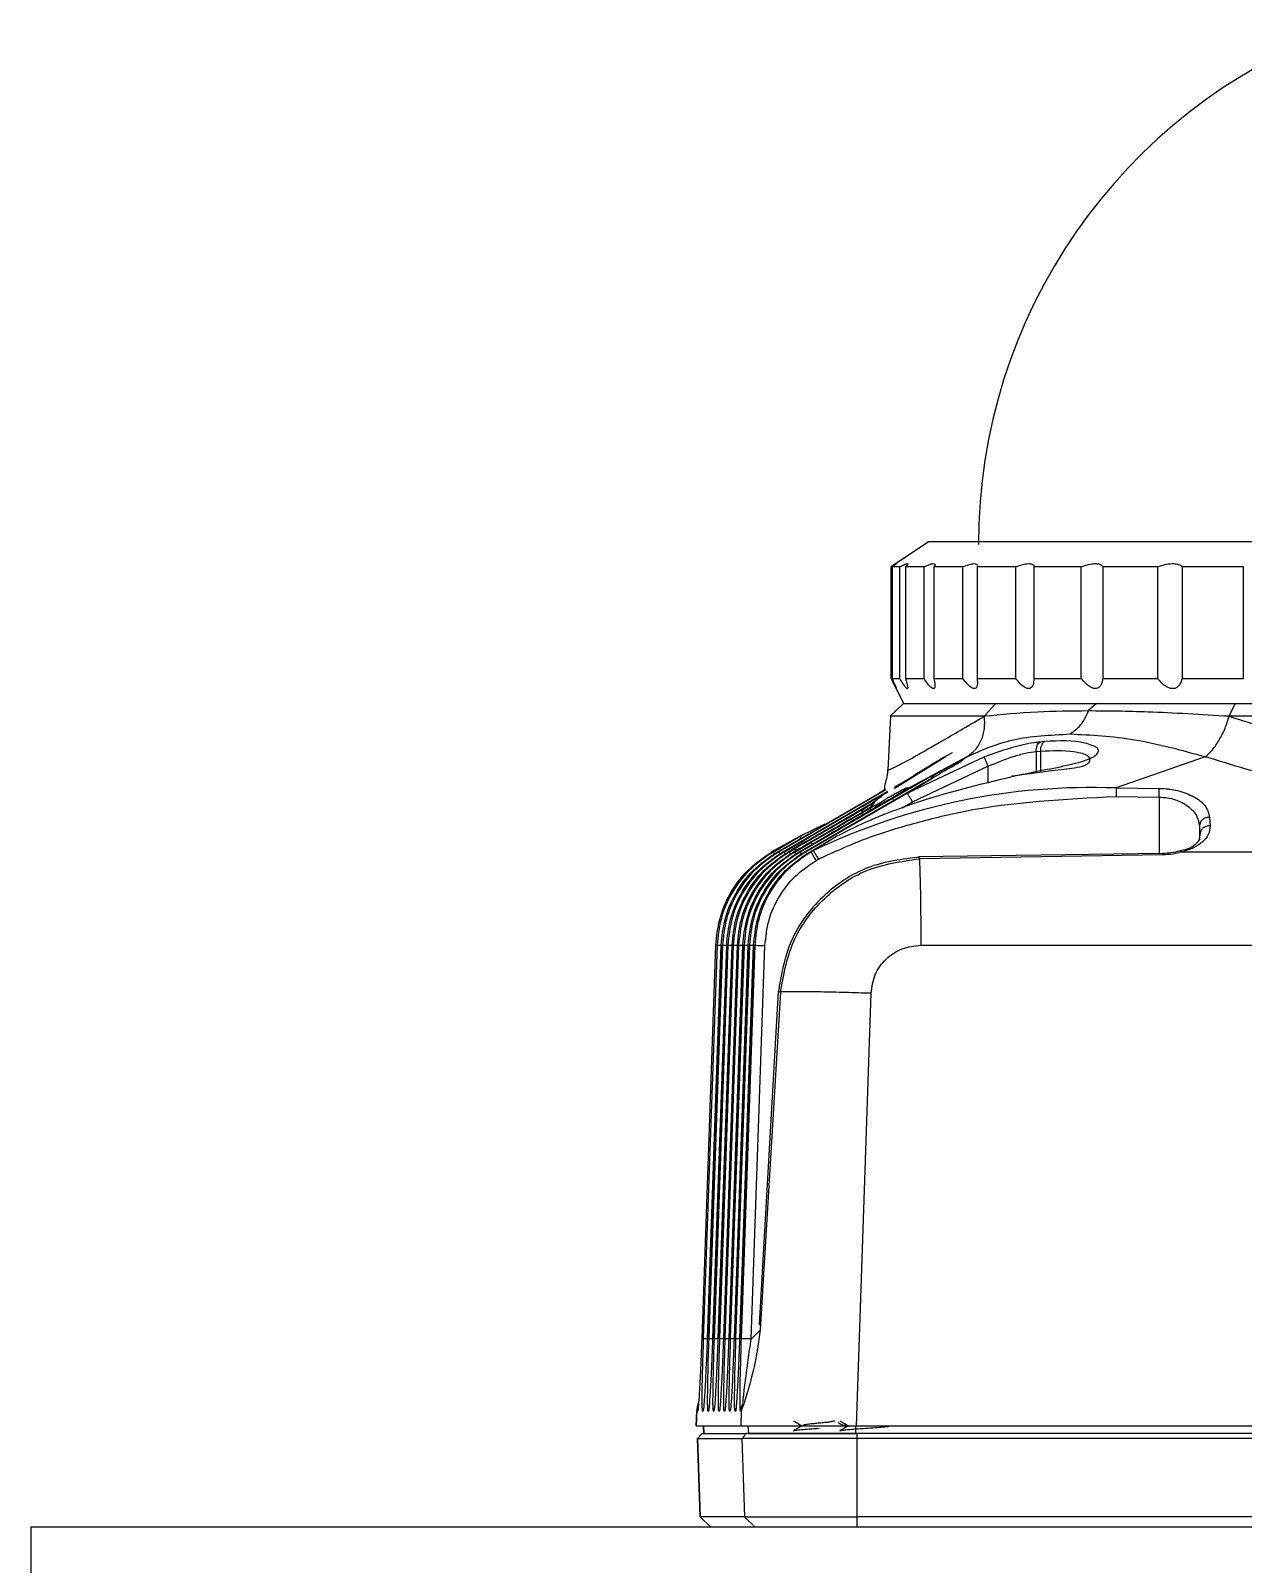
# Model space of a CAD drawing. Header units: millimetres. Extents: x 0 to 297, y 0 to 210.
# Drawn here: x 136.82 to 144.93, y 176.82 to 187.07 of the extents above; entities that cross this region are included whole.
import ezdxf

# ---------------------------------------------------------------- set-up
doc = ezdxf.new("R2010")
doc.units = ezdxf.units.MM

msp = doc.modelspace()

# ---------------------------------------------------------------- linework, layer by layer
at = {"color": 7, "linetype": 'Continuous', "lineweight": 25}
for p, q in [((142.822, 183.651), (142.572, 183.485)), ((142.824, 183.651), (142.822, 183.651)), ((150.822, 183.651), (142.824, 183.651)), ((142.572, 183.485), (142.572, 182.738)), ((142.572, 183.485), (142.572, 183.485)), ((142.572, 182.738), (142.572, 183.485)), ((142.63, 183.485), (142.578, 183.485)), ((142.578, 183.485), (142.578, 182.738)), ((142.63, 182.738), (142.63, 183.485)), ((142.792, 183.485), (142.667, 183.485)), ((142.667, 183.485), (142.667, 182.738)), ((142.792, 182.738), (142.792, 183.485)), ((143.052, 183.485), (142.858, 183.485)), ((142.858, 183.485), (142.858, 182.738)), ((143.052, 182.738), (143.052, 183.485)), ((143.406, 183.485), (143.147, 183.485)), ((143.147, 183.485), (143.147, 182.738)), ((143.406, 182.738), (143.406, 183.485)), ((143.843, 183.485), (143.526, 183.485)), ((143.526, 183.485), (143.526, 182.738)), ((143.843, 182.738), (143.843, 183.485)), ((144.354, 183.485), (143.987, 183.485)), ((143.987, 183.485), (143.987, 182.738)), ((144.354, 182.738), (144.354, 183.485)), ((144.926, 183.485), (144.517, 183.485)), ((144.517, 183.485), (144.517, 182.738)), ((144.926, 182.738), (144.926, 183.485)), ((142.572, 182.738), (142.655, 182.571)), ((142.572, 182.738), (142.572, 182.738)), ((142.578, 182.738), (142.63, 182.738)), ((142.667, 182.738), (142.792, 182.738)), ((142.858, 182.738), (143.052, 182.738)), ((143.147, 182.738), (143.406, 182.738)), ((143.526, 182.738), (143.843, 182.738)), ((143.987, 182.738), (144.354, 182.738)), ((144.517, 182.738), (144.926, 182.738)), ((142.655, 182.571), (142.568, 182.488)), ((142.657, 182.571), (150.989, 182.571)), ((143.197, 182.488), (143.272, 182.571)), ((143.944, 182.571), (143.891, 182.524)), ((144.871, 182.571), (144.83, 182.488)), ((142.568, 182.488), (142.549, 182.125)), ((142.574, 182.488), (142.57, 182.488)), ((143.196, 182.487), (143.197, 182.488)), ((144.83, 182.488), (144.832, 182.488)), ((143.542, 182.251), (143.572, 182.254)), ((143.542, 182.251), (143.542, 182.106)), ((143.597, 182.317), (143.567, 182.314)), ((143.572, 182.11), (143.572, 182.254)), ((142.593, 182.004), (142.934, 182.216)), ((143.079, 182.216), (142.672, 181.996)), ((143.195, 182.214), (142.681, 181.973)), ((142.715, 181.915), (143.219, 182.152)), ((142.839, 182.16), (142.731, 182.094)), ((142.733, 182.095), (142.84, 182.161)), ((142.839, 182.16), (142.84, 182.161)), ((142.882, 182.187), (142.84, 182.161)), ((142.862, 182.095), (142.983, 182.161)), ((142.934, 182.216), (142.882, 182.187)), ((142.981, 182.242), (142.894, 182.195)), ((143.032, 182.187), (142.983, 182.161)), ((143.032, 182.187), (143.079, 182.216)), ((143.219, 182.152), (143.219, 182.039)), ((144.671, 182.216), (144.075, 182.007)), ((142.681, 181.973), (142.857, 182.08)), ((142.732, 182.094), (142.733, 182.095)), ((142.857, 182.08), (142.736, 182.01)), ((142.856, 182.076), (142.738, 182.006)), ((141.811, 181.579), (142.491, 181.973)), ((142.537, 181.994), (141.819, 181.579)), ((141.991, 181.579), (142.736, 182.01)), ((142.681, 181.973), (142, 181.579)), ((142.463, 181.936), (142.549, 181.985)), ((142.533, 181.996), (142.491, 181.973)), ((142.631, 181.964), (142.581, 181.936)), ((144.075, 182.007), (144.364, 182.004)), ((144.075, 181.95), (144.363, 181.946)), ((144.363, 181.946), (144.363, 181.57)), ((141.847, 181.579), (142.463, 181.936)), ((142.581, 181.936), (141.964, 181.579)), ((142.388, 181.865), (142.331, 181.833)), ((142.388, 181.865), (142.429, 181.897)), ((142.479, 181.897), (142.411, 181.865)), ((142.479, 181.897), (142.426, 181.867)), ((142.453, 181.912), (142.442, 181.903)), ((142.645, 181.875), (142.715, 181.915)), ((142.129, 181.764), (141.964, 181.684)), ((144.633, 181.754), (144.636, 181.697)), ((144.633, 181.754), (144.633, 181.675)), ((144.7, 181.812), (144.704, 181.755)), ((141.783, 181.579), (141.964, 181.684)), ((141.964, 181.684), (141.791, 181.589)), ((141.988, 181.697), (141.805, 181.597)), ((141.855, 181.579), (142.023, 181.676)), ((141.994, 181.644), (141.883, 181.579)), ((141.928, 181.579), (142.039, 181.644)), ((141.955, 181.579), (142.123, 181.676)), ((142.027, 181.579), (142.207, 181.684)), ((142.052, 181.589), (142.207, 181.684)), ((144.635, 181.691), (144.631, 181.666)), ((144.636, 181.697), (144.635, 181.691)), ((144.636, 181.678), (144.636, 181.697)), ((141.791, 181.589), (141.773, 181.578)), ((141.791, 181.589), (141.774, 181.579)), ((141.783, 181.579), (141.774, 181.579)), ((141.811, 181.579), (141.819, 181.579)), ((141.855, 181.579), (141.847, 181.579)), ((141.891, 181.579), (141.883, 181.579)), ((141.891, 181.579), (141.927, 181.6)), ((141.955, 181.6), (141.919, 181.579)), ((141.928, 181.579), (141.919, 181.579)), ((141.964, 181.579), (141.955, 181.579)), ((141.991, 181.579), (142, 181.579)), ((142.027, 181.579), (142.036, 181.579)), ((142.052, 181.589), (142.036, 181.579)), ((144.386, 181.57), (142.758, 181.547)), ((142.758, 181.546), (142.758, 181.546)), ((144.388, 181.559), (142.761, 181.534)), ((149.44, 181.579), (144.518, 181.579)), ((142.07, 181.522), (142.086, 181.531)), ((141.309, 178.327), (141.4, 180.956)), ((141.409, 180.956), (141.317, 178.327)), ((141.436, 180.957), (141.345, 178.327)), ((141.345, 178.327), (141.436, 180.956)), ((141.445, 180.956), (141.353, 178.327)), ((141.473, 180.957), (141.381, 178.327)), ((141.381, 178.327), (141.473, 180.956)), ((141.481, 180.956), (141.389, 178.327)), ((141.4, 180.956), (141.409, 180.956)), ((141.509, 180.957), (141.417, 178.327)), ((141.417, 178.327), (141.509, 180.956)), ((141.517, 180.956), (141.425, 178.327)), ((141.436, 180.956), (141.445, 180.956)), ((141.545, 180.957), (141.453, 178.327)), ((141.453, 178.327), (141.545, 180.956)), ((141.553, 180.956), (141.461, 178.327)), ((141.473, 180.956), (141.481, 180.956)), ((141.581, 180.957), (141.489, 178.327)), ((141.489, 178.327), (141.581, 180.956)), ((141.589, 180.956), (141.497, 178.327)), ((141.509, 180.956), (141.517, 180.956)), ((141.617, 180.957), (141.525, 178.327)), ((141.525, 178.327), (141.617, 180.956)), ((141.625, 180.956), (141.533, 178.327)), ((141.545, 180.956), (141.553, 180.956)), ((141.653, 180.957), (141.561, 178.327)), ((141.561, 178.327), (141.653, 180.956)), ((141.661, 180.956), (141.569, 178.327)), ((141.581, 180.956), (141.589, 180.956)), ((141.617, 180.956), (141.625, 180.956)), ((141.637, 178.324), (141.729, 180.954)), ((141.653, 180.956), (141.661, 180.956)), ((142.77, 180.956), (151.211, 180.956)), ((141.818, 180.646), (141.691, 178.42)), ((141.832, 180.645), (141.7, 178.42)), ((142.34, 177.743), (142.438, 180.635)), ((141.637, 178.324), (141.694, 178.382)), ((141.274, 177.849), (141.27, 177.743)), ((141.27, 177.743), (141.274, 177.845)), ((141.274, 177.845), (141.274, 177.845)), ((141.274, 177.845), (141.281, 177.845)), ((141.31, 177.845), (141.317, 177.845)), ((141.346, 177.845), (141.354, 177.845)), ((141.383, 177.845), (141.39, 177.845)), ((141.419, 177.845), (141.426, 177.845)), ((141.455, 177.845), (141.462, 177.845)), ((141.491, 177.845), (141.498, 177.845)), ((141.527, 177.845), (141.534, 177.845)), ((141.563, 177.845), (141.57, 177.845)), ((141.57, 177.845), (141.567, 177.743)), ((141.57, 177.845), (141.57, 177.845)), ((141.27, 177.743), (141.567, 177.743)), ((141.318, 177.743), (141.321, 177.693)), ((141.321, 177.693), (141.318, 177.743)), ((141.615, 177.743), (141.618, 177.693)), ((141.954, 177.757), (141.976, 177.744)), ((142.263, 177.758), (142.263, 177.743)), ((142.264, 177.757), (142.286, 177.744)), ((142.337, 177.693), (142.337, 177.743)), ((142.34, 177.743), (151.648, 177.743)), ((141.31, 177.693), (141.277, 177.66)), ((141.277, 177.66), (141.296, 177.135)), ((141.278, 177.66), (141.277, 177.66)), ((141.31, 177.693), (141.278, 177.66)), ((141.278, 177.66), (141.574, 177.66)), ((141.296, 177.135), (141.278, 177.66)), ((141.31, 177.693), (141.606, 177.693)), ((141.574, 177.66), (141.606, 177.693)), ((142.346, 177.66), (141.574, 177.66)), ((141.574, 177.66), (141.592, 177.135)), ((141.618, 177.693), (141.606, 177.693)), ((142.345, 177.693), (141.606, 177.693)), ((141.923, 177.709), (141.919, 177.711)), ((142.233, 177.709), (142.229, 177.711)), ((142.345, 177.693), (142.337, 177.693)), ((142.346, 177.66), (142.345, 177.693)), ((151.641, 177.693), (142.345, 177.693)), ((142.346, 177.135), (142.346, 177.66)), ((151.642, 177.66), (142.346, 177.66)), ((141.296, 177.135), (141.365, 177.068)), ((141.592, 177.135), (141.296, 177.135)), ((141.365, 177.068), (141.296, 177.135)), ((141.296, 177.135), (141.296, 177.135)), ((141.592, 177.135), (142.346, 177.135)), ((141.592, 177.135), (141.661, 177.068)), ((142.344, 177.068), (142.346, 177.135)), ((151.641, 177.135), (142.346, 177.135)), ((136.822, 177.068), (136.822, 176.568)), ((136.822, 177.068), (156.822, 177.068))]:
    msp.add_line(p, q, dxfattribs=at)
for centre, radius, start, end in [((146.822, 183.634), 3.667, 110.5142, 180), ((143.911, 177.701), 4.309, 87.8238, 115.5551)]:
    msp.add_arc(centre, radius, start, end, dxfattribs=at)
for points, knots in [([(142.572, 183.485), (142.581, 183.49), (142.598, 183.502), (142.606, 183.506), (142.608, 183.507), (142.604, 183.503), (142.59, 183.493), (142.58, 183.486), (142.578, 183.485)], [0, 0, 0, 0, 0.23701, 0.456027, 0.500021, 0.726224, 0.951801, 1, 1, 1, 1]), ([(142.63, 183.485), (142.641, 183.49), (142.663, 183.502), (142.681, 183.508), (142.685, 183.505), (142.678, 183.495), (142.67, 183.487), (142.667, 183.485)], [0, 0, 0, 0, 0.2370513, 0.4750686, 0.6949962, 0.910662, 1, 1, 1, 1]), ([(142.792, 183.485), (142.804, 183.49), (142.83, 183.502), (142.855, 183.508), (142.867, 183.505), (142.865, 183.495), (142.86, 183.487), (142.858, 183.485)], [0, 0, 0, 0, 0.2370513, 0.4750686, 0.6949962, 0.910662, 1, 1, 1, 1]), ([(143.052, 183.485), (143.066, 183.49), (143.094, 183.502), (143.127, 183.508), (143.145, 183.505), (143.15, 183.495), (143.148, 183.487), (143.147, 183.485)], [0, 0, 0, 0, 0.237051, 0.475069, 0.694996, 0.910662, 1, 1, 1, 1]), ([(143.406, 183.485), (143.421, 183.49), (143.451, 183.502), (143.489, 183.508), (143.515, 183.505), (143.525, 183.495), (143.526, 183.487), (143.526, 183.485)], [0, 0, 0, 0, 0.237051, 0.475069, 0.694996, 0.910662, 1, 1, 1, 1]), ([(143.843, 183.485), (143.859, 183.49), (143.891, 183.502), (143.934, 183.508), (143.965, 183.505), (143.981, 183.495), (143.985, 183.487), (143.987, 183.485)], [0, 0, 0, 0, 0.237051, 0.475069, 0.694996, 0.910662, 1, 1, 1, 1]), ([(144.354, 183.485), (144.37, 183.49), (144.402, 183.502), (144.449, 183.508), (144.487, 183.505), (144.507, 183.495), (144.515, 183.487), (144.517, 183.485)], [0, 0, 0, 0, 0.237051, 0.475069, 0.694996, 0.910662, 1, 1, 1, 1]), ([(142.608, 182.671), (142.607, 182.672), (142.605, 182.674), (142.594, 182.695), (142.581, 182.72), (142.572, 182.738)], [0, 0, 0, 0, 0.212023, 0.464307, 1, 1, 1, 1]), ([(142.578, 182.738), (142.584, 182.726), (142.594, 182.705), (142.603, 182.684), (142.607, 182.673), (142.607, 182.672), (142.608, 182.671)], [0, 0, 0, 0, 0.3628415, 0.6513625, 0.8360174, 1, 1, 1, 1]), ([(142.667, 182.738), (142.672, 182.723), (142.68, 182.7), (142.684, 182.679), (142.683, 182.67), (142.677, 182.671), (142.667, 182.682), (142.651, 182.704), (142.637, 182.726), (142.63, 182.738)], [0, 0, 0, 0, 0.2220781, 0.3538675, 0.4589202, 0.564514, 0.6602665, 0.8183359, 1, 1, 1, 1]), ([(142.858, 182.738), (142.861, 182.723), (142.866, 182.7), (142.865, 182.679), (142.859, 182.67), (142.85, 182.671), (142.835, 182.682), (142.815, 182.704), (142.8, 182.726), (142.792, 182.738)], [0, 0, 0, 0, 0.222078, 0.353868, 0.45892, 0.564514, 0.660267, 0.818336, 1, 1, 1, 1]), ([(143.147, 182.738), (143.148, 182.723), (143.15, 182.7), (143.143, 182.679), (143.133, 182.67), (143.12, 182.671), (143.102, 182.682), (143.078, 182.704), (143.061, 182.726), (143.052, 182.738)], [0, 0, 0, 0, 0.2220781, 0.3538675, 0.4589202, 0.564514, 0.6602665, 0.8183359, 1, 1, 1, 1]), ([(143.526, 182.738), (143.525, 182.723), (143.524, 182.7), (143.512, 182.679), (143.498, 182.67), (143.481, 182.671), (143.46, 182.682), (143.433, 182.704), (143.415, 182.726), (143.406, 182.738)], [0, 0, 0, 0, 0.222078, 0.353868, 0.45892, 0.564514, 0.660267, 0.818336, 1, 1, 1, 1]), ([(143.987, 182.738), (143.984, 182.723), (143.979, 182.7), (143.963, 182.679), (143.945, 182.67), (143.925, 182.671), (143.901, 182.682), (143.872, 182.704), (143.853, 182.726), (143.843, 182.738)], [0, 0, 0, 0, 0.222078, 0.353868, 0.45892, 0.564514, 0.660267, 0.818336, 1, 1, 1, 1]), ([(144.517, 182.738), (144.512, 182.723), (144.504, 182.7), (144.484, 182.679), (144.463, 182.67), (144.44, 182.671), (144.413, 182.682), (144.383, 182.704), (144.364, 182.726), (144.354, 182.738)], [0, 0, 0, 0, 0.222078, 0.353868, 0.45892, 0.564514, 0.660267, 0.818336, 1, 1, 1, 1]), ([(143.272, 182.571), (143.33, 182.571), (143.439, 182.571), (143.607, 182.571), (143.772, 182.571), (143.889, 182.571), (143.944, 182.571)], [0, 0, 0, 0, 0.295157, 0.558572, 0.79263, 1, 1, 1, 1]), ([(143.944, 182.571), (144.002, 182.571), (144.125, 182.571), (144.34, 182.571), (144.592, 182.571), (144.775, 182.571), (144.871, 182.571)], [0, 0, 0, 0, 0.208603, 0.443693, 0.707055, 1, 1, 1, 1]), ([(142.555, 182.133), (142.553, 182.131), (142.542, 182.12), (142.594, 182.144), (142.715, 182.208), (142.913, 182.321), (143.1, 182.431), (143.196, 182.487)], [0, 0, 0, 0, 0.0526497, 0.2824895, 0.5153681, 0.7509941, 1, 1, 1, 1]), ([(143.079, 182.216), (143.098, 182.23), (143.137, 182.258), (143.177, 182.324), (143.2, 182.402), (143.197, 182.459), (143.196, 182.487)], [0, 0, 0, 0, 0.245463, 0.5, 0.754537, 1, 1, 1, 1]), ([(143.197, 182.488), (143.309, 182.499), (143.51, 182.52), (143.774, 182.523), (143.891, 182.524)], [0, 0, 0, 0, 0.555553, 1, 1, 1, 1]), ([(143.768, 182.368), (143.792, 182.385), (143.83, 182.412), (143.869, 182.471), (143.884, 182.507), (143.891, 182.524)], [0, 0, 0, 0, 0.491044, 0.745648, 1, 1, 1, 1]), ([(143.891, 182.524), (144.02, 182.523), (144.31, 182.52), (144.645, 182.499), (144.83, 182.488)], [0, 0, 0, 0, 0.4467169, 1, 1, 1, 1]), ([(144.671, 182.216), (144.687, 182.23), (144.72, 182.259), (144.765, 182.326), (144.805, 182.403), (144.823, 182.46), (144.832, 182.488)], [0, 0, 0, 0, 0.247954, 0.503399, 0.757051, 1, 1, 1, 1]), ([(144.831, 182.487), (144.999, 182.432), (145.325, 182.323), (145.861, 182.212), (146.406, 182.141), (146.776, 182.132), (146.958, 182.128)], [0, 0, 0, 0, 0.260169, 0.507231, 0.757345, 1, 1, 1, 1]), ([(144.832, 182.488), (144.998, 182.488), (145.329, 182.488), (145.86, 182.488), (146.405, 182.488), (146.774, 182.488), (146.958, 182.488)], [0, 0, 0, 0, 0.2500022, 0.5000044, 0.7500022, 1, 1, 1, 1]), ([(143.079, 182.216), (143.177, 182.26), (143.372, 182.347), (143.636, 182.361), (143.768, 182.368)], [0, 0, 0, 0, 0.49983, 1, 1, 1, 1]), ([(143.768, 182.368), (143.908, 182.361), (144.191, 182.348), (144.511, 182.26), (144.671, 182.216)], [0, 0, 0, 0, 0.4984602, 1, 1, 1, 1]), ([(143.567, 182.314), (143.559, 182.313), (143.508, 182.308), (143.385, 182.282), (143.264, 182.239), (143.195, 182.214)], [0, 0, 0, 0, 0.076983, 0.472612, 1, 1, 1, 1]), ([(143.219, 182.152), (143.276, 182.175), (143.361, 182.211), (143.47, 182.241), (143.519, 182.248), (143.542, 182.251)], [0, 0, 0, 0, 0.501395, 0.756961, 1, 1, 1, 1]), ([(143.389, 182.086), (143.441, 182.097), (143.509, 182.111), (143.636, 182.136), (143.736, 182.155), (143.839, 182.181), (143.898, 182.201), (143.938, 182.222), (143.957, 182.244), (143.958, 182.264), (143.945, 182.281), (143.924, 182.287), (143.914, 182.29)], [0, 0, 0, 0, 0.197965, 0.255186, 0.480641, 0.576803, 0.662139, 0.734709, 0.802396, 0.865402, 0.939999, 1, 1, 1, 1]), ([(143.572, 182.254), (143.648, 182.257), (143.76, 182.261), (143.867, 182.237), (143.896, 182.214), (143.898, 182.2), (143.898, 182.197)], [0, 0, 0, 0, 0.579515, 0.852444, 0.971086, 1, 1, 1, 1]), ([(143.914, 182.29), (143.899, 182.296), (143.819, 182.328), (143.696, 182.322), (143.597, 182.317)], [0, 0, 0, 0, 0.19268, 1, 1, 1, 1]), ([(142.857, 182.08), (142.898, 182.104), (142.956, 182.137), (143.011, 182.168), (143.036, 182.183), (143.049, 182.192), (143.055, 182.198), (143.042, 182.192), (143.032, 182.187)], [0, 0, 0, 0, 0.322953, 0.4547, 0.55872, 0.660201, 0.758536, 1, 1, 1, 1]), ([(143.219, 182.152), (143.217, 182.159), (143.211, 182.174), (143.203, 182.194), (143.197, 182.208), (143.195, 182.212), (143.195, 182.214)], [0, 0, 0, 0, 0.23754, 0.494226, 0.754091, 1, 1, 1, 1]), ([(143.898, 182.199), (143.899, 182.195), (143.899, 182.187), (143.89, 182.173), (143.872, 182.16), (143.817, 182.139), (143.647, 182.123), (143.488, 182.1), (143.379, 182.085)], [0, 0, 0, 0, 0.047552, 0.093951, 0.142195, 0.195006, 0.445497, 1, 1, 1, 1]), ([(146.963, 181.857), (146.766, 181.861), (146.367, 181.87), (145.78, 181.941), (145.204, 182.052), (144.851, 182.16), (144.671, 182.216)], [0, 0, 0, 0, 0.244529, 0.49391, 0.741239, 1, 1, 1, 1]), ([(142.207, 181.684), (142.282, 181.722), (142.391, 181.777), (142.563, 181.846), (142.876, 181.962), (143.164, 182.031), (143.389, 182.086)], [0, 0, 0, 0, 0.2000884, 0.2920044, 0.4459878, 1, 1, 1, 1]), ([(142.549, 182.132), (142.548, 182.123), (142.547, 182.102), (142.54, 182.066), (142.531, 182.029), (142.524, 182.003), (142.53, 181.999), (142.533, 181.996)], [0, 0, 0, 0, 0.0598126, 0.1380263, 0.360718, 0.6809037, 1, 1, 1, 1]), ([(142.594, 182.012), (142.607, 182.02), (142.644, 182.041), (142.693, 182.07), (142.719, 182.086), (142.733, 182.095)], [0, 0, 0, 0, 0.196539, 0.550973, 1, 1, 1, 1]), ([(142.862, 182.095), (142.846, 182.086), (142.816, 182.07), (142.754, 182.035), (142.688, 181.998), (142.647, 181.974), (142.631, 181.964)], [0, 0, 0, 0, 0.316362, 0.566618, 0.829355, 1, 1, 1, 1]), ([(142.84, 182.066), (142.84, 182.068), (142.842, 182.075), (142.849, 182.086), (142.858, 182.092), (142.862, 182.095)], [0, 0, 0, 0, 0.125478, 0.562739, 1, 1, 1, 1]), ([(142.549, 181.978), (142.535, 181.971), (142.486, 181.943), (142.308, 181.841), (142.146, 181.747), (142.023, 181.676)], [0, 0, 0, 0, 0.085336, 0.309098, 1, 1, 1, 1]), ([(142.086, 181.531), (142.188, 181.578), (142.394, 181.673), (142.721, 181.772), (143.275, 181.911), (143.732, 181.933), (144.075, 181.95)], [0, 0, 0, 0, 0.1642194, 0.3318327, 0.4996903, 1, 1, 1, 1]), ([(142.672, 181.996), (142.662, 181.99), (142.642, 181.978), (142.582, 181.942), (142.408, 181.842), (142.246, 181.747), (142.123, 181.676)], [0, 0, 0, 0, 0.068617, 0.148098, 0.356301, 1, 1, 1, 1]), ([(142.429, 181.897), (142.439, 181.903), (142.461, 181.917), (142.476, 181.928), (142.487, 181.936), (142.499, 181.945), (142.508, 181.951), (142.515, 181.956)], [0, 0, 0, 0, 0.200012, 0.453571, 0.513989, 0.625723, 1, 1, 1, 1]), ([(142.578, 181.956), (142.57, 181.951), (142.559, 181.945), (142.543, 181.936), (142.536, 181.931), (142.53, 181.927), (142.526, 181.925)], [0, 0, 0, 0, 0.58717, 0.763036, 0.858794, 1, 1, 1, 1]), ([(142.63, 181.984), (142.622, 181.98), (142.605, 181.97), (142.588, 181.961), (142.578, 181.956)], [0, 0, 0, 0, 0.456184, 1, 1, 1, 1]), ([(142.672, 181.996), (142.675, 181.998), (142.679, 182.001), (142.682, 182.003), (142.684, 182.005), (142.687, 182.009), (142.673, 182.006), (142.649, 181.994), (142.63, 181.984)], [0, 0, 0, 0, 0.084923, 0.088634, 0.118128, 0.200454, 0.393262, 1, 1, 1, 1]), ([(144.363, 181.946), (144.382, 181.945), (144.419, 181.943), (144.472, 181.929), (144.519, 181.909), (144.572, 181.875), (144.62, 181.823), (144.628, 181.777), (144.633, 181.754)], [0, 0, 0, 0, 0.119719, 0.244239, 0.36299, 0.492931, 0.74518, 1, 1, 1, 1]), ([(144.364, 182.004), (144.384, 182.004), (144.41, 182.003), (144.433, 181.999), (144.437, 181.998)], [0, 0, 0, 0, 0.822217, 1, 1, 1, 1]), ([(144.437, 181.998), (144.454, 181.995), (144.511, 181.986), (144.6, 181.951), (144.681, 181.889), (144.694, 181.838), (144.7, 181.812)], [0, 0, 0, 0, 0.1059998, 0.3728437, 0.6728127, 1, 1, 1, 1]), ([(141.955, 181.6), (142.048, 181.654), (142.204, 181.744), (142.352, 181.83), (142.411, 181.865)], [0, 0, 0, 0, 0.597951, 1, 1, 1, 1]), ([(141.994, 181.644), (142.084, 181.696), (142.206, 181.767), (142.354, 181.853), (142.406, 181.883), (142.429, 181.897)], [0, 0, 0, 0, 0.600625, 0.823443, 1, 1, 1, 1]), ([(142.426, 181.867), (142.42, 181.863), (142.383, 181.842), (142.251, 181.766), (142.129, 181.696), (142.039, 181.644)], [0, 0, 0, 0, 0.055043, 0.310719, 1, 1, 1, 1]), ([(142.382, 181.826), (142.381, 181.83), (142.379, 181.839), (142.379, 181.85), (142.382, 181.86), (142.386, 181.863), (142.388, 181.865)], [0, 0, 0, 0, 0.176309, 0.477456, 0.753898, 1, 1, 1, 1]), ([(142.442, 181.903), (142.442, 181.903), (142.441, 181.902), (142.43, 181.893), (142.41, 181.878), (142.395, 181.869), (142.388, 181.865)], [0, 0, 0, 0, 0.033071, 0.502509, 0.756625, 1, 1, 1, 1]), ([(142.411, 181.865), (142.416, 181.868), (142.422, 181.872), (142.435, 181.881), (142.451, 181.894), (142.467, 181.913), (142.462, 181.912), (142.459, 181.912)], [0, 0, 0, 0, 0.0721264, 0.0949229, 0.2176778, 0.4231918, 1, 1, 1, 1]), ([(142.459, 181.912), (142.458, 181.911), (142.457, 181.911), (142.456, 181.911), (142.455, 181.911), (142.454, 181.911), (142.454, 181.911), (142.453, 181.912)], [0, 0, 0, 0, 0.182432, 0.499984, 0.587302, 0.750014, 1, 1, 1, 1]), ([(142.527, 181.925), (142.518, 181.919), (142.5, 181.906), (142.479, 181.89), (142.469, 181.882)], [0, 0, 0, 0, 0.491139, 1, 1, 1, 1]), ([(142.47, 181.882), (142.471, 181.885), (142.473, 181.892), (142.477, 181.895), (142.479, 181.897)], [0, 0, 0, 0, 0.4690256, 1, 1, 1, 1]), ([(142.526, 181.925), (142.521, 181.922), (142.509, 181.914), (142.49, 181.903), (142.479, 181.897)], [0, 0, 0, 0, 0.451279, 1, 1, 1, 1]), ([(142.588, 181.925), (142.587, 181.927), (142.582, 181.934), (142.582, 181.935), (142.581, 181.936)], [0, 0, 0, 0, 0.350969, 1, 1, 1, 1]), ([(142.331, 181.833), (142.289, 181.809), (142.158, 181.733), (142.021, 181.654), (141.927, 181.6)], [0, 0, 0, 0, 0.317007, 1, 1, 1, 1]), ([(144.704, 181.755), (144.702, 181.735), (144.698, 181.697), (144.657, 181.646), (144.597, 181.606), (144.544, 181.588), (144.518, 181.579)], [0, 0, 0, 0, 0.283729, 0.539775, 0.777349, 1, 1, 1, 1]), ([(141.964, 181.684), (141.964, 181.683), (141.965, 181.682), (141.969, 181.675), (141.971, 181.672)], [0, 0, 0, 0, 0.6407258, 1, 1, 1, 1]), ([(142.047, 181.632), (142.045, 181.635), (142.041, 181.642), (142.04, 181.643), (142.039, 181.644)], [0, 0, 0, 0, 0.360559, 1, 1, 1, 1]), ([(144.634, 181.668), (144.623, 181.65), (144.606, 181.622), (144.551, 181.598), (144.513, 181.588), (144.494, 181.584)], [0, 0, 0, 0, 0.495415, 0.745401, 1, 1, 1, 1]), ([(141.4, 180.956), (141.406, 181.014), (141.419, 181.134), (141.492, 181.306), (141.608, 181.465), (141.718, 181.541), (141.774, 181.579)], [0, 0, 0, 0, 0.23073, 0.474314, 0.73074, 1, 1, 1, 1]), ([(141.783, 181.579), (141.727, 181.541), (141.617, 181.465), (141.501, 181.306), (141.427, 181.134), (141.415, 181.014), (141.409, 180.956)], [0, 0, 0, 0, 0.269263, 0.525691, 0.769273, 1, 1, 1, 1]), ([(141.436, 180.956), (141.442, 181.014), (141.455, 181.134), (141.529, 181.306), (141.644, 181.465), (141.754, 181.541), (141.811, 181.579)], [0, 0, 0, 0, 0.230746, 0.474335, 0.730757, 1, 1, 1, 1]), ([(141.819, 181.579), (141.763, 181.541), (141.653, 181.465), (141.537, 181.306), (141.463, 181.134), (141.451, 181.014), (141.445, 180.956)], [0, 0, 0, 0, 0.269261, 0.525688, 0.769271, 1, 1, 1, 1]), ([(141.473, 180.956), (141.478, 181.014), (141.491, 181.134), (141.565, 181.306), (141.68, 181.465), (141.79, 181.541), (141.847, 181.579)], [0, 0, 0, 0, 0.230735, 0.4743201, 0.7307453, 1, 1, 1, 1]), ([(141.855, 181.579), (141.799, 181.541), (141.689, 181.465), (141.573, 181.306), (141.499, 181.134), (141.487, 181.014), (141.481, 180.956)], [0, 0, 0, 0, 0.269262, 0.525689, 0.769272, 1, 1, 1, 1]), ([(141.509, 180.956), (141.515, 181.014), (141.527, 181.134), (141.601, 181.306), (141.716, 181.465), (141.826, 181.541), (141.883, 181.579)], [0, 0, 0, 0, 0.230735, 0.4743201, 0.7307453, 1, 1, 1, 1]), ([(141.891, 181.579), (141.835, 181.541), (141.725, 181.465), (141.609, 181.306), (141.535, 181.134), (141.523, 181.014), (141.517, 180.956)], [0, 0, 0, 0, 0.269261, 0.525688, 0.769271, 1, 1, 1, 1]), ([(141.545, 180.956), (141.551, 181.014), (141.563, 181.134), (141.637, 181.306), (141.753, 181.465), (141.863, 181.541), (141.919, 181.579)], [0, 0, 0, 0, 0.230735, 0.47432, 0.730745, 1, 1, 1, 1]), ([(141.928, 181.579), (141.871, 181.541), (141.761, 181.465), (141.645, 181.306), (141.571, 181.134), (141.559, 181.014), (141.553, 180.956)], [0, 0, 0, 0, 0.269259, 0.525685, 0.769269, 1, 1, 1, 1]), ([(141.581, 180.956), (141.587, 181.014), (141.599, 181.134), (141.673, 181.306), (141.789, 181.465), (141.899, 181.541), (141.955, 181.579)], [0, 0, 0, 0, 0.230733, 0.474317, 0.730743, 1, 1, 1, 1]), ([(141.964, 181.579), (141.907, 181.541), (141.797, 181.465), (141.681, 181.306), (141.607, 181.134), (141.595, 181.014), (141.589, 180.956)], [0, 0, 0, 0, 0.269261, 0.525689, 0.769271, 1, 1, 1, 1]), ([(141.617, 180.956), (141.623, 181.014), (141.635, 181.134), (141.709, 181.306), (141.825, 181.465), (141.935, 181.541), (141.991, 181.579)], [0, 0, 0, 0, 0.230734, 0.474318, 0.730744, 1, 1, 1, 1]), ([(142, 181.579), (141.943, 181.541), (141.833, 181.465), (141.717, 181.306), (141.643, 181.134), (141.631, 181.014), (141.625, 180.956)], [0, 0, 0, 0, 0.269251, 0.525675, 0.769262, 1, 1, 1, 1]), ([(141.653, 180.956), (141.659, 181.014), (141.671, 181.134), (141.745, 181.306), (141.861, 181.465), (141.971, 181.541), (142.027, 181.579)], [0, 0, 0, 0, 0.2307335, 0.474318, 0.7307437, 1, 1, 1, 1]), ([(142.036, 181.579), (141.979, 181.541), (141.869, 181.465), (141.753, 181.306), (141.679, 181.134), (141.667, 181.014), (141.661, 180.956)], [0, 0, 0, 0, 0.26928, 0.525714, 0.769291, 1, 1, 1, 1]), ([(141.783, 181.579), (141.784, 181.579), (141.785, 181.577), (141.79, 181.569), (141.792, 181.565)], [0, 0, 0, 0, 0.559163, 1, 1, 1, 1]), ([(142.766, 181.546), (142.646, 181.531), (142.406, 181.5), (142.101, 181.292), (141.879, 180.996), (141.838, 180.757), (141.817, 180.637)], [0, 0, 0, 0, 0.250134, 0.500115, 0.750023, 1, 1, 1, 1]), ([(141.819, 181.579), (141.82, 181.579), (141.821, 181.577), (141.826, 181.569), (141.828, 181.565)], [0, 0, 0, 0, 0.55916, 1, 1, 1, 1]), ([(141.832, 180.645), (141.855, 180.767), (141.899, 180.999), (142.115, 181.28), (142.405, 181.483), (142.639, 181.516), (142.761, 181.534)], [0, 0, 0, 0, 0.261215, 0.499271, 0.740132, 1, 1, 1, 1]), ([(141.864, 181.565), (141.862, 181.569), (141.857, 181.577), (141.856, 181.579), (141.855, 181.579)], [0, 0, 0, 0, 0.440813, 1, 1, 1, 1]), ([(141.9, 181.565), (141.898, 181.569), (141.893, 181.577), (141.892, 181.579), (141.891, 181.579)], [0, 0, 0, 0, 0.440813, 1, 1, 1, 1]), ([(141.935, 181.589), (141.933, 181.591), (141.929, 181.599), (141.928, 181.6), (141.927, 181.6)], [0, 0, 0, 0, 0.361973, 1, 1, 1, 1]), ([(141.936, 181.565), (141.934, 181.569), (141.929, 181.577), (141.928, 181.579), (141.928, 181.579)], [0, 0, 0, 0, 0.440815, 1, 1, 1, 1]), ([(141.972, 181.565), (141.97, 181.569), (141.965, 181.577), (141.964, 181.579), (141.964, 181.579)], [0, 0, 0, 0, 0.440813, 1, 1, 1, 1]), ([(142, 181.579), (142, 181.579), (142.001, 181.577), (142.006, 181.569), (142.009, 181.565)], [0, 0, 0, 0, 0.559157, 1, 1, 1, 1]), ([(142.761, 181.534), (142.76, 181.537), (142.76, 181.543), (142.759, 181.547), (142.759, 181.546), (142.758, 181.546)], [0, 0, 0, 0, 0.433434, 0.866867, 1, 1, 1, 1]), ([(144.497, 181.585), (144.479, 181.58), (144.443, 181.572), (144.404, 181.57), (144.385, 181.569)], [0, 0, 0, 0, 0.505717, 1, 1, 1, 1]), ([(144.388, 181.56), (144.388, 181.562), (144.387, 181.568), (144.386, 181.571), (144.386, 181.57), (144.386, 181.57)], [0, 0, 0, 0, 0.4659651, 0.9319302, 1, 1, 1, 1]), ([(144.518, 181.579), (144.497, 181.574), (144.456, 181.563), (144.411, 181.561), (144.388, 181.559)], [0, 0, 0, 0, 0.5102957, 1, 1, 1, 1]), ([(144.518, 181.579), (144.515, 181.581), (144.51, 181.586), (144.503, 181.587), (144.499, 181.585), (144.497, 181.585)], [0, 0, 0, 0, 0.331369, 0.695077, 1, 1, 1, 1]), ([(141.409, 180.956), (141.41, 180.956), (141.412, 180.956), (141.424, 180.956), (141.434, 180.955), (141.436, 180.955)], [0, 0, 0, 0, 0.4275526, 0.8551053, 1, 1, 1, 1]), ([(141.445, 180.956), (141.446, 180.956), (141.449, 180.956), (141.46, 180.956), (141.47, 180.955), (141.472, 180.955)], [0, 0, 0, 0, 0.427553, 0.855105, 1, 1, 1, 1]), ([(141.481, 180.956), (141.482, 180.956), (141.485, 180.956), (141.496, 180.956), (141.506, 180.955), (141.509, 180.955)], [0, 0, 0, 0, 0.427553, 0.855105, 1, 1, 1, 1]), ([(141.517, 180.956), (141.518, 180.956), (141.521, 180.956), (141.532, 180.956), (141.542, 180.955), (141.545, 180.955)], [0, 0, 0, 0, 0.427553, 0.855105, 1, 1, 1, 1]), ([(141.553, 180.956), (141.554, 180.956), (141.557, 180.956), (141.568, 180.956), (141.578, 180.955), (141.581, 180.955)], [0, 0, 0, 0, 0.427553, 0.855105, 1, 1, 1, 1]), ([(141.589, 180.956), (141.59, 180.956), (141.593, 180.956), (141.604, 180.956), (141.614, 180.955), (141.617, 180.955)], [0, 0, 0, 0, 0.427553, 0.855105, 1, 1, 1, 1]), ([(141.625, 180.956), (141.626, 180.956), (141.629, 180.956), (141.641, 180.956), (141.65, 180.955), (141.653, 180.955)], [0, 0, 0, 0, 0.427553, 0.855105, 1, 1, 1, 1]), ([(142.438, 180.635), (142.444, 180.677), (142.456, 180.762), (142.534, 180.868), (142.642, 180.942), (142.728, 180.951), (142.77, 180.956)], [0, 0, 0, 0, 0.250001, 0.5, 0.749999, 1, 1, 1, 1]), ([(141.818, 180.646), (141.818, 180.646), (141.816, 180.646), (141.818, 180.646), (141.823, 180.646), (141.829, 180.645), (141.832, 180.645)], [0, 0, 0, 0, 0.059526, 0.405423, 0.720667, 1, 1, 1, 1]), ([(141.7, 178.42), (141.689, 178.332), (141.67, 178.172), (141.622, 178.004), (141.595, 177.914), (141.582, 177.875), (141.573, 177.851), (141.571, 177.847), (141.57, 177.845)], [0, 0, 0, 0, 0.356895, 0.657612, 0.764333, 0.859333, 0.931439, 1, 1, 1, 1]), ([(141.691, 178.42), (141.691, 178.42), (141.689, 178.42), (141.692, 178.42), (141.697, 178.42), (141.7, 178.42)], [0, 0, 0, 0, 0.288056, 0.660695, 1, 1, 1, 1]), ([(141.281, 177.845), (141.282, 177.846), (141.283, 177.849), (141.285, 177.868), (141.288, 177.9), (141.293, 177.972), (141.301, 178.114), (141.306, 178.25), (141.309, 178.327)], [0, 0, 0, 0, 0.080441, 0.162881, 0.261034, 0.36596, 0.643964, 1, 1, 1, 1]), ([(141.317, 178.327), (141.314, 178.25), (141.31, 178.115), (141.307, 177.972), (141.307, 177.9), (141.308, 177.868), (141.309, 177.849), (141.31, 177.846), (141.31, 177.845)], [0, 0, 0, 0, 0.356029, 0.633964, 0.738767, 0.837074, 0.919474, 1, 1, 1, 1]), ([(141.317, 177.845), (141.318, 177.846), (141.319, 177.849), (141.322, 177.868), (141.324, 177.9), (141.329, 177.972), (141.337, 178.114), (141.342, 178.25), (141.345, 178.327)], [0, 0, 0, 0, 0.080569, 0.16315, 0.26121, 0.366042, 0.643878, 1, 1, 1, 1]), ([(141.345, 178.326), (141.342, 178.326), (141.332, 178.326), (141.321, 178.326), (141.318, 178.327), (141.317, 178.327)], [0, 0, 0, 0, 0.1469494, 0.5734747, 1, 1, 1, 1]), ([(141.353, 178.327), (141.35, 178.25), (141.346, 178.115), (141.344, 177.972), (141.343, 177.9), (141.344, 177.868), (141.345, 177.849), (141.346, 177.846), (141.346, 177.845)], [0, 0, 0, 0, 0.356029, 0.633964, 0.738767, 0.837074, 0.919474, 1, 1, 1, 1]), ([(141.381, 178.326), (141.378, 178.326), (141.368, 178.326), (141.357, 178.326), (141.354, 178.327), (141.353, 178.327)], [0, 0, 0, 0, 0.146949, 0.573475, 1, 1, 1, 1]), ([(141.354, 177.845), (141.354, 177.846), (141.355, 177.849), (141.358, 177.868), (141.36, 177.9), (141.365, 177.972), (141.373, 178.114), (141.378, 178.25), (141.381, 178.327)], [0, 0, 0, 0, 0.0805692, 0.1631499, 0.2612104, 0.3660418, 0.6438783, 1, 1, 1, 1]), ([(141.389, 178.327), (141.386, 178.25), (141.382, 178.115), (141.38, 177.972), (141.379, 177.9), (141.38, 177.868), (141.381, 177.849), (141.382, 177.846), (141.383, 177.845)], [0, 0, 0, 0, 0.3560292, 0.6339635, 0.7387672, 0.837074, 0.9194741, 1, 1, 1, 1]), ([(141.417, 178.326), (141.414, 178.326), (141.404, 178.326), (141.393, 178.326), (141.39, 178.327), (141.389, 178.327)], [0, 0, 0, 0, 0.146949, 0.573475, 1, 1, 1, 1]), ([(141.39, 177.845), (141.39, 177.846), (141.391, 177.849), (141.394, 177.868), (141.397, 177.9), (141.401, 177.972), (141.409, 178.114), (141.414, 178.25), (141.417, 178.327)], [0, 0, 0, 0, 0.080569, 0.16315, 0.26121, 0.366042, 0.643878, 1, 1, 1, 1]), ([(141.425, 178.327), (141.423, 178.25), (141.418, 178.115), (141.416, 177.972), (141.416, 177.9), (141.416, 177.868), (141.417, 177.849), (141.418, 177.846), (141.419, 177.845)], [0, 0, 0, 0, 0.356029, 0.633964, 0.738767, 0.837074, 0.919474, 1, 1, 1, 1]), ([(141.453, 178.326), (141.45, 178.326), (141.44, 178.326), (141.429, 178.326), (141.426, 178.327), (141.425, 178.327)], [0, 0, 0, 0, 0.146949, 0.573475, 1, 1, 1, 1]), ([(141.426, 177.845), (141.426, 177.846), (141.428, 177.849), (141.43, 177.868), (141.433, 177.9), (141.438, 177.972), (141.445, 178.114), (141.45, 178.25), (141.453, 178.327)], [0, 0, 0, 0, 0.0805692, 0.1631499, 0.2612104, 0.3660418, 0.6438783, 1, 1, 1, 1]), ([(141.461, 178.327), (141.459, 178.25), (141.454, 178.115), (141.452, 177.972), (141.452, 177.9), (141.452, 177.868), (141.453, 177.849), (141.454, 177.846), (141.455, 177.845)], [0, 0, 0, 0, 0.356029, 0.633964, 0.738767, 0.837074, 0.919474, 1, 1, 1, 1]), ([(141.489, 178.326), (141.486, 178.326), (141.477, 178.326), (141.465, 178.326), (141.462, 178.327), (141.461, 178.327)], [0, 0, 0, 0, 0.146949, 0.573475, 1, 1, 1, 1]), ([(141.462, 177.845), (141.462, 177.846), (141.464, 177.849), (141.466, 177.868), (141.469, 177.9), (141.474, 177.972), (141.481, 178.114), (141.486, 178.25), (141.489, 178.327)], [0, 0, 0, 0, 0.080569, 0.16315, 0.26121, 0.366042, 0.643878, 1, 1, 1, 1]), ([(141.497, 178.327), (141.495, 178.25), (141.49, 178.115), (141.488, 177.972), (141.488, 177.9), (141.488, 177.868), (141.489, 177.849), (141.49, 177.846), (141.491, 177.845)], [0, 0, 0, 0, 0.356029, 0.633964, 0.738767, 0.837074, 0.919474, 1, 1, 1, 1]), ([(141.525, 178.326), (141.523, 178.326), (141.513, 178.326), (141.501, 178.326), (141.499, 178.327), (141.497, 178.327)], [0, 0, 0, 0, 0.146949, 0.573475, 1, 1, 1, 1]), ([(141.498, 177.845), (141.499, 177.846), (141.5, 177.849), (141.502, 177.868), (141.505, 177.9), (141.51, 177.972), (141.517, 178.114), (141.522, 178.25), (141.525, 178.327)], [0, 0, 0, 0, 0.080569, 0.16315, 0.26121, 0.366042, 0.643878, 1, 1, 1, 1]), ([(141.533, 178.327), (141.531, 178.25), (141.526, 178.115), (141.524, 177.972), (141.524, 177.9), (141.524, 177.868), (141.525, 177.849), (141.526, 177.846), (141.527, 177.845)], [0, 0, 0, 0, 0.356029, 0.633964, 0.738767, 0.837074, 0.919474, 1, 1, 1, 1]), ([(141.561, 178.326), (141.559, 178.326), (141.549, 178.326), (141.537, 178.326), (141.535, 178.327), (141.533, 178.327)], [0, 0, 0, 0, 0.146949, 0.573475, 1, 1, 1, 1]), ([(141.534, 177.845), (141.535, 177.846), (141.536, 177.849), (141.538, 177.868), (141.541, 177.9), (141.546, 177.972), (141.553, 178.114), (141.558, 178.25), (141.561, 178.327)], [0, 0, 0, 0, 0.080569, 0.16315, 0.26121, 0.366042, 0.643878, 1, 1, 1, 1]), ([(141.569, 178.327), (141.567, 178.25), (141.563, 178.114), (141.56, 177.972), (141.56, 177.9), (141.56, 177.868), (141.561, 177.849), (141.563, 177.846), (141.563, 177.845)], [0, 0, 0, 0, 0.356118, 0.634166, 0.738888, 0.837123, 0.919498, 1, 1, 1, 1]), ([(141.583, 177.89), (141.582, 177.893), (141.581, 177.898), (141.585, 177.935), (141.591, 177.986), (141.601, 178.067), (141.616, 178.182), (141.63, 178.277), (141.637, 178.324)], [0, 0, 0, 0, 0.112891, 0.237549, 0.352397, 0.486606, 0.741887, 1, 1, 1, 1]), ([(141.29, 177.932), (141.286, 177.912), (141.279, 177.877), (141.273, 177.858), (141.274, 177.844), (141.274, 177.842)], [0, 0, 0, 0, 0.537465, 0.934423, 1, 1, 1, 1]), ([(141.537, 177.863), (141.537, 177.861), (141.535, 177.856), (141.534, 177.85), (141.534, 177.845)], [0, 0, 0, 0, 0.309282, 1, 1, 1, 1]), ([(141.585, 177.884), (141.584, 177.883), (141.58, 177.879), (141.575, 177.87), (141.571, 177.858), (141.571, 177.849), (141.57, 177.845)], [0, 0, 0, 0, 0.110804, 0.407203, 0.703601, 1, 1, 1, 1]), ([(141.584, 177.882), (141.581, 177.878), (141.576, 177.872), (141.572, 177.859), (141.571, 177.85), (141.57, 177.845)], [0, 0, 0, 0, 0.323728, 0.65352, 1, 1, 1, 1]), ([(141.567, 177.743), (141.572, 177.743), (141.581, 177.743), (141.648, 177.743), (141.79, 177.743), (141.998, 177.743), (142.188, 177.743), (142.289, 177.743), (142.34, 177.743)], [0, 0, 0, 0, 0.130427, 0.257414, 0.499991, 0.742571, 0.869562, 1, 1, 1, 1]), ([(141.92, 177.777), (141.93, 177.771), (141.941, 177.765), (141.952, 177.758), (141.953, 177.758)], [0, 0, 0, 0, 0.902279, 1, 1, 1, 1]), ([(141.981, 177.747), (141.97, 177.741), (141.95, 177.729), (141.93, 177.717), (141.92, 177.712)], [0, 0, 0, 0, 0.496906, 1, 1, 1, 1]), ([(142.193, 177.777), (142.193, 177.776), (142.192, 177.775), (142.178, 177.772), (142.153, 177.768), (142.12, 177.764), (142.082, 177.761), (142.045, 177.757), (142.013, 177.753), (141.99, 177.75), (141.984, 177.748), (141.981, 177.747)], [0, 0, 0, 0, 0.049254, 0.171109, 0.293166, 0.415013, 0.537074, 0.658919, 0.780978, 0.902828, 1, 1, 1, 1]), ([(142.253, 177.745), (142.243, 177.751), (142.232, 177.757), (142.22, 177.764), (142.219, 177.765)], [0, 0, 0, 0, 0.8986184, 1, 1, 1, 1]), ([(142.23, 177.777), (142.24, 177.771), (142.251, 177.765), (142.262, 177.758), (142.263, 177.758)], [0, 0, 0, 0, 0.902279, 1, 1, 1, 1]), ([(142.291, 177.747), (142.281, 177.741), (142.26, 177.729), (142.24, 177.717), (142.23, 177.712)], [0, 0, 0, 0, 0.496906, 1, 1, 1, 1]), ([(142.401, 177.728), (142.423, 177.729), (142.467, 177.732), (142.52, 177.736), (142.555, 177.74), (142.558, 177.742), (142.559, 177.743)], [0, 0, 0, 0, 0.275399, 0.550526, 0.825815, 1, 1, 1, 1]), ([(141.922, 177.712), (141.925, 177.713), (141.931, 177.715), (141.969, 177.719), (142.025, 177.723), (142.069, 177.726), (142.091, 177.728)], [0, 0, 0, 0, 0.202936, 0.468472, 0.73445, 1, 1, 1, 1]), ([(142.232, 177.712), (142.235, 177.713), (142.241, 177.715), (142.279, 177.719), (142.335, 177.723), (142.379, 177.726), (142.401, 177.728)], [0, 0, 0, 0, 0.202936, 0.468472, 0.73445, 1, 1, 1, 1])]:
    msp.add_open_spline(points, degree=3, knots=knots, dxfattribs=at)
for points in [[(142.657, 182.571), (142.67, 182.571), (142.695, 182.571), (142.821, 182.571), (143.006, 182.571), (143.183, 182.571), (143.272, 182.571)], [(144.871, 182.571), (145.033, 182.571), (145.358, 182.571), (145.879, 182.571), (146.413, 182.571), (146.955, 182.571), (147.495, 182.571), (148.022, 182.571), (148.532, 182.571), (148.847, 182.571), (149.004, 182.571)], [(142.57, 182.488), (142.583, 182.488), (142.608, 182.488), (142.737, 182.488), (142.926, 182.488), (143.107, 182.488), (143.197, 182.488)], [(143.542, 182.251), (143.542, 182.258), (143.542, 182.272), (143.547, 182.29), (143.555, 182.305), (143.563, 182.311), (143.567, 182.314)], [(143.572, 182.254), (143.572, 182.261), (143.572, 182.274), (143.578, 182.293), (143.586, 182.308), (143.593, 182.314), (143.597, 182.317)], [(142.715, 181.915), (142.71, 181.922), (142.702, 181.937), (142.69, 181.956), (142.682, 181.97), (142.681, 181.972), (142.681, 181.973)], [(144.075, 182.007), (144.075, 182.004), (144.075, 181.998), (144.075, 181.983), (144.075, 181.967), (144.075, 181.956), (144.075, 181.95)], [(144.363, 181.946), (144.363, 181.952), (144.363, 181.964), (144.364, 181.98), (144.364, 181.994), (144.364, 182.001), (144.364, 182.004)], [(142.434, 181.866), (142.435, 181.87), (142.435, 181.879), (142.439, 181.891), (142.445, 181.902), (142.451, 181.908), (142.453, 181.912)], [(144.7, 181.812), (144.692, 181.811), (144.674, 181.809), (144.652, 181.796), (144.636, 181.777), (144.634, 181.761), (144.633, 181.754)], [(144.704, 181.755), (144.695, 181.754), (144.677, 181.752), (144.655, 181.739), (144.639, 181.72), (144.637, 181.705), (144.636, 181.697)], [(142.036, 181.579), (142.036, 181.579), (142.038, 181.577), (142.046, 181.563), (142.057, 181.544), (142.065, 181.529), (142.07, 181.522)], [(142.052, 181.589), (142.053, 181.588), (142.054, 181.586), (142.062, 181.573), (142.073, 181.554), (142.082, 181.539), (142.086, 181.531)], [(142.761, 181.534), (142.762, 181.497), (142.765, 181.424), (142.768, 181.282), (142.77, 181.125), (142.77, 181.012), (142.77, 180.956)], [(141.729, 180.954), (141.735, 181.011), (141.747, 181.126), (141.82, 181.285), (141.926, 181.424), (142.022, 181.489), (142.07, 181.522)], [(141.661, 180.956), (141.662, 180.956), (141.665, 180.956), (141.681, 180.955), (141.703, 180.955), (141.72, 180.954), (141.729, 180.954)], [(142.438, 180.635), (142.38, 180.636), (142.265, 180.64), (142.1, 180.644), (141.95, 180.646), (141.871, 180.645), (141.832, 180.645)], [(141.637, 178.324), (141.628, 178.325), (141.611, 178.325), (141.589, 178.326), (141.573, 178.326), (141.571, 178.327), (141.569, 178.327)], [(141.583, 177.89), (141.58, 177.887), (141.574, 177.881), (141.568, 177.87), (141.564, 177.858), (141.563, 177.849), (141.563, 177.845)], [(141.618, 177.693), (141.631, 177.693), (141.658, 177.693), (141.826, 177.693), (142.062, 177.693), (142.245, 177.693), (142.337, 177.693)]]:
    msp.add_open_spline(points, degree=3, dxfattribs=at)

doc.saveas('drawing.dxf')
